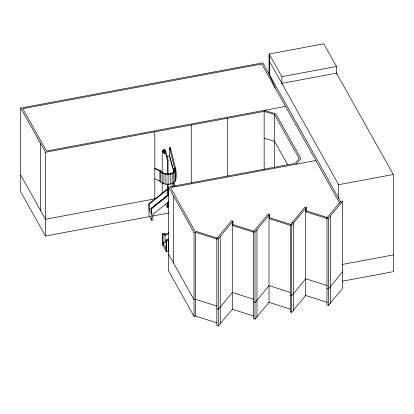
<?xml version="1.0" encoding="UTF-8"?>
<svg xmlns="http://www.w3.org/2000/svg" width="414" height="414" viewBox="0 0 414 414"><rect width="100%" height="100%" fill="white"/><g stroke="black" fill="none" stroke-linecap="round" stroke-linejoin="round"><path stroke-width="0.62" d="M169.538 147.845L174.594 168.255C176.012 174.848 163.561 175.583 160.751 170.842L155.592 168.545L154.81 168.689L159.861 171.008C163.012 175.909 177.037 175.702 175.484 168.089L170.428 147.674L169.538 147.845L169.538 155.887L173.916 171.743M154.81 178.744L159.861 181.063C162.148 184.235 166.609 184.649 170.201 184.111C177.875 183.531 176.136 174.61 175.872 169.305M292.936 221.764L290.261 224.698L290.261 311.83L291.694 312.291L305.713 295.513L305.713 208.377M218.281 326.004L218.281 238.873L232.999 221.236L231.561 220.776L216.843 238.412L216.843 325.544L218.281 326.004L232.295 309.227L232.295 222.095M254.988 319.147L254.988 232.011L269.705 214.38L268.267 213.919L253.549 231.555L253.549 318.687L254.988 319.147L269.007 302.37L269.007 215.233M292.237 222.623L304.973 207.062L306.417 207.517L306.417 210.871L305.713 211.73L327.112 218.535M291.694 312.291L291.694 225.154L306.417 207.517M328.405 305.428L328.405 218.297L342.419 201.52L340.66 201.458L326.967 217.842L326.967 304.973L328.405 305.428L342.419 288.651L342.419 201.52M342.419 271.894L330.382 286.597L328.405 288.672L326.967 288.216M296.181 164.198L301.025 158.722L275.838 113.783L264.292 110.378M149.216 204.164L167.282 189.726L167.028 189.276L148.962 203.714L149.216 209.862L151.488 213.919L151.488 208.221L168.545 194.575M149.216 209.862L167.282 195.424L168.063 195.279L168.063 183.94M168.814 201.716L152.911 214.152L152.911 220.113L151.741 220.336L151.741 208.672L168.803 195.041M165.227 234.469L168.736 232.823M165.02 235.421L168.534 233.775M166.19 241.574L163.069 243.039L166.102 248.452M269.131 74.106L269.131 54.001L323.805 43.786L336.515 66.468L336.515 74.168M150.36 216.439L45.468 236.037L20.7 191.848L20.7 108.064L262.812 62.835L340.841 202.058M269.131 54.001L281.846 76.678L336.515 66.468M285.515 106.414L46.523 151.058L22.77 108.675L261.757 64.025L339.713 203.124M20.7 108.064L45.468 152.254L264.153 111.402L274.487 114.45L299.255 158.64L295.027 163.416L168.503 187.05L168.503 270.834L194.026 316.374L195.589 316.084L216.988 322.889M164.187 152.507L163.007 150.401L162.226 150.546L163.996 153.703L163.996 149.48L164.777 149.335L165.791 151.146L168.063 160.146L168.063 174.128M163.996 149.48L165.01 151.291L165.791 151.146M167.163 156.326L169.538 155.887M167.282 174.278L167.282 160.29L168.063 160.146M160.751 170.842L159.861 171.008L159.861 181.063M174.594 168.255L175.484 168.089L175.484 169.347M315.841 160.523L170.568 187.661L195.082 231.4L195.76 231.276L217.697 238.247M156.047 198.622L45.468 219.28L20.7 175.091M167.282 207.078L168.063 206.933M165.388 203.905L167.282 207.29L168.063 207.145L168.063 201.923M152.264 216.082L168.793 212.998M269.209 60.837L338.631 184.701L393.3 174.491L393.3 271.677L342.445 281.178M166.102 251.132L166.102 239.856L168.053 239.494L168.436 240.167L168.436 251.443L166.48 251.81L162.692 245.047L162.692 233.77L164.643 233.403L165.02 234.081L165.02 242.123M162.692 233.77L163.069 234.448L165.02 234.081M168.503 187.05L194.026 232.596L195.589 232.301L216.988 239.106M166.102 239.856L166.48 240.534L168.436 240.167M342.445 264.422L393.3 254.921M264.153 138.209L274.487 141.262L287.637 164.72M306.179 210.793L327.241 217.49M326.967 217.842L328.405 218.297M269.467 217.655L291.135 224.538M290.261 224.698L291.694 225.154M290.405 225.392L269.007 218.587L269.705 217.728L269.705 214.38M232.761 224.512L253.823 231.209M253.549 231.555L254.988 232.011M253.694 232.249L232.295 225.444L232.999 224.585L232.999 221.236M216.843 238.412L218.281 238.873M327.112 285.556L305.713 278.757L293.676 293.454L291.694 295.534L290.261 295.073M305.713 295.513L327.112 302.313M290.405 292.413L269.007 285.613L256.97 300.316L254.988 302.391L253.549 301.93M269.007 302.37L290.405 309.17M253.694 299.275L232.295 292.47L220.258 307.172L218.281 309.248L216.843 308.787M232.295 309.227L253.694 316.027M216.988 306.132L195.589 299.327L194.026 299.617L168.503 254.077M393.3 174.491L336.515 73.169L281.846 83.385L281.846 76.678M151.488 208.221L151.741 208.672M151.741 220.336L148.962 215.373L148.962 203.714M275.15 87.928L269.209 74.241L269.209 54.136M169.714 157.165L173.896 171.753M171.758 183.816L172.431 186.222M174.015 182.657L174.993 186.352M173.155 182.817L173.973 185.896M165.01 151.291L167.282 160.29M338.631 184.701L338.631 198.86M330.382 216.222L330.382 303.353M293.676 223.079L293.676 310.21M274.487 114.45L274.487 167.432M264.153 111.402L264.153 169.486M256.97 229.936L256.97 317.072M227.705 118.207L227.705 176.214M220.258 236.792L220.258 323.929M195.589 232.301L195.589 316.084M194.026 232.596L194.026 316.374M191.258 125.018L191.258 183.019M175.702 170.537L175.702 180.592M175.044 169.331L175.044 170.516M174.982 171.707L174.982 181.756M174.843 168.705L174.843 171.075M173.766 172.721L173.766 182.776M173.616 196.169L173.616 263.195M172.136 173.523L172.136 183.578M170.428 147.674L170.428 149.542M170.201 174.056L170.201 184.111M168.094 174.278L168.094 184.333M168.053 239.494L168.053 240.384M167.282 184.075L167.282 195.424M167.282 202.694L167.282 207.29M166.48 240.534L166.48 251.81M165.957 174.18L165.957 184.235M164.643 233.403L164.643 234.298M163.939 173.766L163.939 183.821M163.069 234.448L163.069 245.725M163.007 150.401L163.007 151.622M162.226 150.546L162.226 172.861M162.226 183.014L162.226 193.835M162.174 173.068L162.174 183.117M160.782 172.126L160.782 182.176M154.81 131.828L154.81 198.855M45.468 152.254L45.468 236.037M40.36 143.146L40.36 210.172M164.539 152.559L164.901 153.868L164.539 152.559"/></g></svg>
